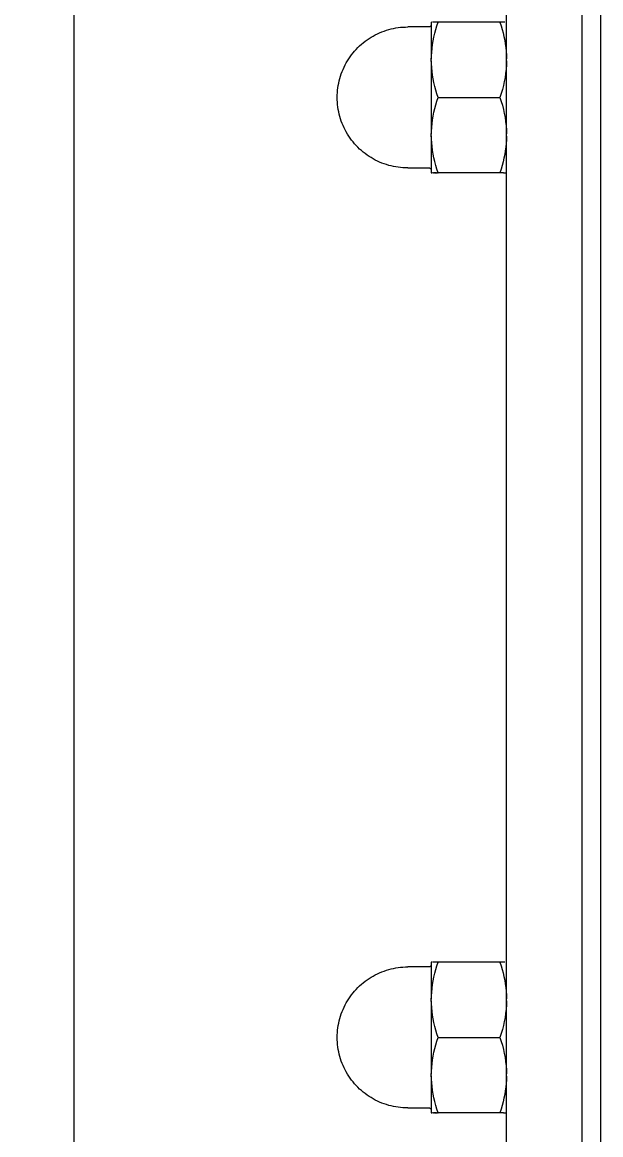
# Model space of a CAD drawing. Header units: millimetres. Extents: x -402 to 3954, y -41 to 3282.
# Drawn here: x -148.8 to -87.4, y 1367.6 to 1485.9 of the extents above; entities that cross this region are included whole.
import ezdxf

# ---------------------------------------------------------------- set-up
doc = ezdxf.new("R2010")
doc.units = ezdxf.units.MM
doc.layers.add('ZANO_R', color=7, linetype='Continuous', lineweight=0)
doc.layers.add('ZANO_W', color=1, linetype='Continuous', lineweight=0)
doc.styles.add('Arial', font='arial.ttf')
doc.styles.get("Standard").update_dxf_attribs({"font": 'ARIALUNI.TTF'})
doc.dimstyles.new('pl i ang', dxfattribs={"dimtxt": 50, "dimasz": 50, "dimexe": 1.25, "dimexo": 0.625, "dimgap": 10, "dimtad": 1, "dimtoh": 1, "dimtxsty": 'Standard', "dimcen": 2.5, "dimclrd": 1, "dimclre": 1, "dimclrt": 1, "dimadec": 0, "dimazin": 0, "dimtfac": 1, "dimtmove": 0, "dimatfit": 3, "dimfxl": 1, "dimarcsym": 1})

# ---------------------------------------------------------------- blocks, each defined once
blk = doc.blocks.new('*D414')
at = {"layer": 'ZANO_W', "color": 1, "lineweight": -2}
for p, q in [((-99.37, 1886.11), (-300.68, 1886.11)), ((-290.68, 1846.11), (-290.68, 1292.92)), ((-143.88, 1252.92), (-300.68, 1252.92))]:
    blk.add_line(p, q, dxfattribs=at)
at = {"layer": 'ZANO_W', "color": 1}
for points in [[(-284.02, 1846.11), (-297.35, 1846.11), (-290.68, 1886.11)], [(-297.35, 1292.92), (-284.02, 1292.92), (-290.68, 1252.92)]]:
    blk.add_solid(points, dxfattribs=at)
at = {"layer": 'ZANO_W', "color": 1, "insert": (-321.12, 1569.52), "char_height": 40, "attachment_point": 5, "rotation": 90, "style": 'Arial'}
blk.add_mtext('633', dxfattribs=at)

msp = doc.modelspace()

# ---------------------------------------------------------------- linework, layer by layer
at = {"layer": 'ZANO_R'}
for p, q in [((-97.37, 1262.91), (-97.37, 1702.91)), ((-89.37, 1702.91), (-89.37, 1262.91)), ((-87.37, 1257.91), (-87.37, 1697.91)), ((-143.37, 1692.91), (-143.37, 1262.91)), ((-109.14, 1485.3), (-108.89, 1485.34)), ((-108.89, 1485.34), (-108.64, 1485.37)), ((-108.64, 1485.37), (-108.38, 1485.39)), ((-108.38, 1485.39), (-108.12, 1485.4)), ((-108.12, 1485.4), (-107.87, 1485.41)), ((-105.62, 1485.41), (-107.87, 1485.41)), ((-105.61, 1485.41), (-105.62, 1485.41)), ((-105.6, 1485.41), (-105.61, 1485.41)), ((-105.59, 1485.41), (-105.6, 1485.41)), ((-105.58, 1485.41), (-105.59, 1485.41)), ((-105.57, 1485.41), (-105.58, 1485.41)), ((-105.58, 1485.41), (-105.58, 1485.41)), ((-105.56, 1485.41), (-105.57, 1485.41)), ((-105.55, 1485.41), (-105.56, 1485.41)), ((-105.54, 1485.42), (-105.55, 1485.41)), ((-105.53, 1485.42), (-105.54, 1485.42)), ((-105.52, 1485.42), (-105.53, 1485.42)), ((-105.51, 1485.43), (-105.52, 1485.43)), ((-105.52, 1485.43), (-105.52, 1485.42)), ((-105.5, 1485.43), (-105.51, 1485.43)), ((-105.49, 1485.44), (-105.5, 1485.43)), ((-105.48, 1485.45), (-105.49, 1485.44)), ((-105.49, 1485.44), (-105.49, 1485.44)), ((-105.47, 1485.45), (-105.48, 1485.45)), ((-105.46, 1485.46), (-105.47, 1485.45)), ((-105.45, 1485.47), (-105.46, 1485.46)), ((-105.46, 1485.46), (-105.46, 1485.46)), ((-105.44, 1485.48), (-105.45, 1485.47)), ((-105.43, 1485.49), (-105.44, 1485.48)), ((-105.44, 1485.48), (-105.44, 1485.48)), ((-105.42, 1485.5), (-105.43, 1485.49)), ((-105.43, 1485.49), (-105.43, 1485.49)), ((-105.41, 1485.52), (-105.42, 1485.51)), ((-105.42, 1485.51), (-105.42, 1485.5)), ((-105.4, 1485.53), (-105.41, 1485.52)), ((-105.41, 1485.52), (-105.41, 1485.52)), ((-105.39, 1485.55), (-105.4, 1485.54)), ((-105.4, 1485.54), (-105.4, 1485.53)), ((-105.38, 1485.57), (-105.39, 1485.56)), ((-105.39, 1485.56), (-105.39, 1485.55)), ((-105.39, 1485.55), (-105.39, 1485.55)), ((-105.37, 1485.6), (-105.38, 1485.59)), ((-105.38, 1485.59), (-105.38, 1485.59)), ((-105.38, 1485.59), (-105.38, 1485.58)), ((-105.38, 1485.58), (-105.38, 1485.57)), ((-105.36, 1485.91), (-105.37, 1485.91)), ((-105.37, 1485.91), (-105.37, 1481.98)), ((-105.37, 1485.64), (-105.37, 1485.63)), ((-105.37, 1485.63), (-105.37, 1485.62)), ((-105.37, 1485.62), (-105.37, 1485.61)), ((-105.37, 1485.61), (-105.37, 1485.6)), ((-105.22, 1485.91), (-105.23, 1485.91)), ((-105.18, 1485.91), (-105.22, 1485.91)), ((-104.95, 1485.91), (-105.18, 1485.91)), ((-104.65, 1485.91), (-104.95, 1485.91)), ((-104.9, 1485.13), (-104.78, 1485.52)), ((-104.78, 1485.52), (-104.65, 1485.91)), ((-98.08, 1485.91), (-104.65, 1485.91)), ((-97.79, 1485.91), (-98.08, 1485.91)), ((-98.08, 1485.91), (-97.96, 1485.53)), ((-97.96, 1485.53), (-97.84, 1485.15)), ((-97.73, 1485.91), (-97.79, 1485.91)), ((-97.72, 1485.91), (-97.73, 1485.91)), ((-97.67, 1485.91), (-97.72, 1485.91)), ((-97.66, 1485.91), (-97.67, 1485.91)), ((-97.61, 1485.91), (-97.66, 1485.91)), ((-97.61, 1485.91), (-97.61, 1485.91)), ((-97.56, 1485.91), (-97.61, 1485.91)), ((-97.56, 1485.91), (-97.56, 1485.91)), ((-97.56, 1485.91), (-97.56, 1485.91)), ((-97.37, 1485.91), (-97.38, 1485.91)), ((-112.19, 1484.03), (-111.98, 1484.18)), ((-111.98, 1484.18), (-111.77, 1484.31)), ((-111.77, 1484.31), (-111.54, 1484.44)), ((-111.54, 1484.44), (-111.32, 1484.56)), ((-111.32, 1484.56), (-111.09, 1484.68)), ((-111.09, 1484.68), (-110.86, 1484.78)), ((-110.86, 1484.78), (-110.62, 1484.88)), ((-110.62, 1484.88), (-110.38, 1484.97)), ((-110.38, 1484.97), (-110.14, 1485.05)), ((-110.14, 1485.05), (-109.89, 1485.13)), ((-109.89, 1485.13), (-109.64, 1485.19)), ((-109.64, 1485.19), (-109.39, 1485.25)), ((-109.39, 1485.25), (-109.14, 1485.3)), ((-105.17, 1483.93), (-105.1, 1484.33)), ((-105.1, 1484.33), (-105, 1484.73)), ((-105, 1484.73), (-104.9, 1485.13)), ((-97.84, 1485.15), (-97.74, 1484.77)), ((-97.74, 1484.77), (-97.65, 1484.38)), ((-97.65, 1484.38), (-97.57, 1483.99)), ((-113.52, 1482.83), (-113.35, 1483.02)), ((-113.35, 1483.02), (-113.17, 1483.21)), ((-113.17, 1483.21), (-112.99, 1483.39)), ((-112.99, 1483.39), (-112.8, 1483.56)), ((-112.8, 1483.56), (-112.6, 1483.72)), ((-112.6, 1483.72), (-112.4, 1483.88)), ((-112.4, 1483.88), (-112.19, 1484.03)), ((-105.33, 1482.72), (-105.29, 1483.13)), ((-105.29, 1483.13), (-105.24, 1483.53)), ((-105.24, 1483.53), (-105.17, 1483.93)), ((-97.57, 1483.99), (-97.51, 1483.6)), ((-97.51, 1483.6), (-97.45, 1483.21)), ((-97.45, 1483.21), (-97.41, 1482.81)), ((-114.41, 1481.58), (-114.28, 1481.8)), ((-114.28, 1481.8), (-114.14, 1482.02)), ((-114.14, 1482.02), (-114, 1482.23)), ((-114, 1482.23), (-113.84, 1482.44)), ((-113.84, 1482.44), (-113.69, 1482.64)), ((-113.69, 1482.64), (-113.52, 1482.83)), ((-105.37, 1481.91), (-105.36, 1482.31)), ((-105.36, 1481.5), (-105.37, 1481.91)), ((-105.37, 1481.81), (-105.37, 1474)), ((-105.36, 1482.31), (-105.33, 1482.72)), ((-97.41, 1482.81), (-97.39, 1482.42)), ((-97.39, 1482.42), (-97.37, 1482.02)), ((-97.37, 1481.79), (-97.39, 1481.35)), ((-114.94, 1480.42), (-114.85, 1480.66)), ((-114.85, 1480.66), (-114.75, 1480.89)), ((-114.75, 1480.89), (-114.64, 1481.13)), ((-114.64, 1481.13), (-114.53, 1481.36)), ((-114.53, 1481.36), (-114.41, 1481.58)), ((-105.33, 1481.09), (-105.36, 1481.5)), ((-105.29, 1480.68), (-105.33, 1481.09)), ((-105.24, 1480.28), (-105.29, 1480.68)), ((-97.42, 1480.91), (-97.47, 1480.47)), ((-97.39, 1481.35), (-97.42, 1480.91)), ((-115.26, 1479.18), (-115.21, 1479.43)), ((-115.21, 1479.43), (-115.16, 1479.68)), ((-115.16, 1479.68), (-115.09, 1479.93)), ((-115.09, 1479.93), (-115.02, 1480.17)), ((-115.02, 1480.17), (-114.94, 1480.42)), ((-105.17, 1479.88), (-105.24, 1480.28)), ((-105.1, 1479.48), (-105.17, 1479.88)), ((-105, 1479.08), (-105.1, 1479.48)), ((-97.62, 1479.6), (-97.71, 1479.17)), ((-97.54, 1480.03), (-97.62, 1479.6)), ((-97.47, 1480.47), (-97.54, 1480.03)), ((-115.36, 1478.16), (-115.35, 1478.42)), ((-115.35, 1478.42), (-115.33, 1478.67)), ((-115.33, 1478.67), (-115.3, 1478.93)), ((-115.3, 1478.93), (-115.26, 1479.18)), ((-104.9, 1478.68), (-105, 1479.08)), ((-104.78, 1478.29), (-104.9, 1478.68)), ((-104.65, 1477.91), (-104.78, 1478.29)), ((-97.94, 1478.32), (-98.08, 1477.91)), ((-97.82, 1478.75), (-97.94, 1478.32)), ((-97.71, 1479.17), (-97.82, 1478.75)), ((-115.37, 1477.91), (-115.36, 1478.16)), ((-115.36, 1477.65), (-115.37, 1477.91)), ((-115.35, 1477.39), (-115.36, 1477.65)), ((-115.33, 1477.14), (-115.35, 1477.39)), ((-115.3, 1476.88), (-115.33, 1477.14)), ((-105, 1476.73), (-104.9, 1477.13)), ((-104.9, 1477.13), (-104.78, 1477.52)), ((-104.78, 1477.52), (-104.65, 1477.91)), ((-104.65, 1477.91), (-98.08, 1477.91)), ((-98.08, 1477.91), (-97.94, 1477.49)), ((-97.94, 1477.49), (-97.82, 1477.07)), ((-97.82, 1477.07), (-97.71, 1476.64)), ((-115.26, 1476.63), (-115.3, 1476.88)), ((-115.21, 1476.38), (-115.26, 1476.63)), ((-115.16, 1476.13), (-115.21, 1476.38)), ((-115.09, 1475.88), (-115.16, 1476.13)), ((-115.02, 1475.64), (-115.09, 1475.88)), ((-105.24, 1475.53), (-105.17, 1475.93)), ((-105.17, 1475.93), (-105.1, 1476.33)), ((-105.1, 1476.33), (-105, 1476.73)), ((-97.71, 1476.64), (-97.62, 1476.21)), ((-97.62, 1476.21), (-97.54, 1475.78)), ((-114.94, 1475.39), (-115.02, 1475.64)), ((-114.85, 1475.15), (-114.94, 1475.39)), ((-114.75, 1474.92), (-114.85, 1475.15)), ((-114.64, 1474.68), (-114.75, 1474.92)), ((-114.53, 1474.45), (-114.64, 1474.68)), ((-105.36, 1474.31), (-105.33, 1474.72)), ((-105.33, 1474.72), (-105.29, 1475.13)), ((-105.29, 1475.13), (-105.24, 1475.53)), ((-97.54, 1475.78), (-97.47, 1475.34)), ((-97.47, 1475.34), (-97.42, 1474.9)), ((-97.42, 1474.9), (-97.39, 1474.46)), ((-114.41, 1474.23), (-114.53, 1474.45)), ((-114.28, 1474.01), (-114.41, 1474.23)), ((-114.14, 1473.79), (-114.28, 1474.01)), ((-114, 1473.58), (-114.14, 1473.79)), ((-113.84, 1473.37), (-114, 1473.58)), ((-105.37, 1473.91), (-105.36, 1474.31)), ((-105.36, 1473.5), (-105.37, 1473.91)), ((-105.37, 1473.83), (-105.37, 1469.9)), ((-105.33, 1473.09), (-105.36, 1473.5)), ((-97.39, 1474.46), (-97.37, 1474.02)), ((-97.37, 1473.79), (-97.39, 1473.4)), ((-113.69, 1473.17), (-113.84, 1473.37)), ((-113.52, 1472.98), (-113.69, 1473.17)), ((-113.35, 1472.79), (-113.52, 1472.98)), ((-113.17, 1472.6), (-113.35, 1472.79)), ((-112.99, 1472.42), (-113.17, 1472.6)), ((-112.8, 1472.25), (-112.99, 1472.42)), ((-105.29, 1472.68), (-105.33, 1473.09)), ((-105.24, 1472.28), (-105.29, 1472.68)), ((-97.45, 1472.6), (-97.51, 1472.21)), ((-97.41, 1473), (-97.45, 1472.6)), ((-97.39, 1473.4), (-97.41, 1473)), ((-112.6, 1472.09), (-112.8, 1472.25)), ((-112.4, 1471.93), (-112.6, 1472.09)), ((-112.19, 1471.78), (-112.4, 1471.93)), ((-111.98, 1471.63), (-112.19, 1471.78)), ((-111.77, 1471.5), (-111.98, 1471.63)), ((-111.54, 1471.37), (-111.77, 1471.5)), ((-111.32, 1471.25), (-111.54, 1471.37)), ((-111.09, 1471.13), (-111.32, 1471.25)), ((-110.86, 1471.03), (-111.09, 1471.13)), ((-105.17, 1471.88), (-105.24, 1472.28)), ((-105.1, 1471.48), (-105.17, 1471.88)), ((-105, 1471.08), (-105.1, 1471.48)), ((-97.65, 1471.43), (-97.74, 1471.04)), ((-97.57, 1471.82), (-97.65, 1471.43)), ((-97.51, 1472.21), (-97.57, 1471.82)), ((-110.62, 1470.93), (-110.86, 1471.03)), ((-110.38, 1470.84), (-110.62, 1470.93)), ((-110.14, 1470.76), (-110.38, 1470.84)), ((-109.89, 1470.68), (-110.14, 1470.76)), ((-109.64, 1470.62), (-109.89, 1470.68)), ((-109.39, 1470.56), (-109.64, 1470.62)), ((-109.14, 1470.51), (-109.39, 1470.56)), ((-108.89, 1470.48), (-109.14, 1470.51)), ((-108.64, 1470.44), (-108.89, 1470.48)), ((-108.38, 1470.42), (-108.64, 1470.44)), ((-108.12, 1470.41), (-108.38, 1470.42)), ((-107.87, 1470.41), (-108.12, 1470.41)), ((-107.87, 1470.41), (-105.62, 1470.41)), ((-105.62, 1470.41), (-105.61, 1470.41)), ((-105.61, 1470.41), (-105.6, 1470.4)), ((-105.6, 1470.4), (-105.59, 1470.4)), ((-105.59, 1470.4), (-105.58, 1470.4)), ((-105.58, 1470.4), (-105.58, 1470.4)), ((-105.58, 1470.4), (-105.57, 1470.4)), ((-105.57, 1470.4), (-105.56, 1470.4)), ((-105.56, 1470.4), (-105.55, 1470.4)), ((-105.55, 1470.4), (-105.54, 1470.39)), ((-105.54, 1470.39), (-105.53, 1470.39)), ((-105.53, 1470.39), (-105.52, 1470.39)), ((-105.52, 1470.39), (-105.52, 1470.38)), ((-105.52, 1470.38), (-105.51, 1470.38)), ((-105.51, 1470.38), (-105.5, 1470.38)), ((-105.5, 1470.38), (-105.49, 1470.37)), ((-105.49, 1470.37), (-105.49, 1470.37)), ((-105.49, 1470.37), (-105.48, 1470.36)), ((-105.48, 1470.36), (-105.47, 1470.36)), ((-105.47, 1470.36), (-105.46, 1470.35)), ((-105.46, 1470.35), (-105.46, 1470.35)), ((-105.46, 1470.35), (-105.45, 1470.34)), ((-105.45, 1470.34), (-105.44, 1470.34)), ((-105.44, 1470.34), (-105.44, 1470.33)), ((-105.44, 1470.33), (-105.43, 1470.32)), ((-105.43, 1470.32), (-105.43, 1470.32)), ((-105.43, 1470.32), (-105.42, 1470.31)), ((-105.42, 1470.31), (-105.42, 1470.3)), ((-105.42, 1470.3), (-105.41, 1470.3)), ((-105.41, 1470.3), (-105.41, 1470.29)), ((-105.41, 1470.29), (-105.4, 1470.28)), ((-105.4, 1470.28), (-105.4, 1470.27)), ((-105.4, 1470.27), (-105.39, 1470.26)), ((-105.39, 1470.26), (-105.39, 1470.26)), ((-105.39, 1470.26), (-105.39, 1470.25)), ((-105.39, 1470.25), (-105.38, 1470.24)), ((-105.38, 1470.24), (-105.38, 1470.23)), ((-105.38, 1470.23), (-105.38, 1470.22)), ((-105.38, 1470.22), (-105.38, 1470.22)), ((-105.38, 1470.22), (-105.37, 1470.21)), ((-105.37, 1470.21), (-105.37, 1470.2)), ((-105.37, 1470.2), (-105.37, 1470.19)), ((-105.37, 1470.19), (-105.37, 1470.18)), ((-105.37, 1470.18), (-105.37, 1470.17)), ((-104.9, 1470.68), (-105, 1471.08)), ((-104.78, 1470.29), (-104.9, 1470.68)), ((-104.65, 1469.9), (-104.78, 1470.29)), ((-97.96, 1470.28), (-98.08, 1469.9)), ((-97.84, 1470.66), (-97.96, 1470.28)), ((-97.74, 1471.04), (-97.84, 1470.66)), ((-105.37, 1469.9), (-105.36, 1469.9)), ((-105.36, 1469.9), (-105.35, 1469.9)), ((-105.34, 1469.9), (-105.33, 1469.9)), ((-105.32, 1469.9), (-105.31, 1469.9)), ((-105.29, 1469.9), (-105.27, 1469.9)), ((-105.26, 1469.9), (-105.23, 1469.9)), ((-105.22, 1469.9), (-105.23, 1469.9)), ((-105.22, 1469.9), (-105.18, 1469.9)), ((-105.17, 1469.9), (-105.18, 1469.9)), ((-105.17, 1469.9), (-105.13, 1469.9)), ((-105.12, 1469.9), (-105.13, 1469.9)), ((-105.12, 1469.9), (-105.09, 1469.9)), ((-105.07, 1469.9), (-105.09, 1469.9)), ((-105.07, 1469.9), (-105.04, 1469.9)), ((-105.01, 1469.9), (-105.04, 1469.9)), ((-105.01, 1469.9), (-104.99, 1469.9)), ((-104.95, 1469.9), (-104.99, 1469.9)), ((-104.95, 1469.9), (-104.94, 1469.9)), ((-104.88, 1469.9), (-104.94, 1469.9)), ((-104.88, 1469.9), (-104.85, 1469.9)), ((-104.81, 1469.9), (-104.85, 1469.9)), ((-104.81, 1469.9), (-104.75, 1469.9)), ((-104.69, 1469.9), (-104.75, 1469.9)), ((-104.69, 1469.9), (-104.65, 1469.9)), ((-98.08, 1469.9), (-104.65, 1469.9)), ((-97.75, 1469.9), (-98.08, 1469.9)), ((-97.75, 1469.9), (-97.73, 1469.9)), ((-97.7, 1469.9), (-97.73, 1469.9)), ((-97.7, 1469.9), (-97.67, 1469.9)), ((-97.65, 1469.9), (-97.67, 1469.9)), ((-97.65, 1469.9), (-97.61, 1469.9)), ((-97.6, 1469.9), (-97.61, 1469.9)), ((-97.6, 1469.9), (-97.56, 1469.9)), ((-97.56, 1469.9), (-97.56, 1469.9)), ((-97.56, 1469.9), (-97.52, 1469.9)), ((-97.51, 1469.9), (-97.52, 1469.9)), ((-97.51, 1469.9), (-97.48, 1469.9)), ((-97.4, 1469.9), (-97.4, 1469.9)), ((-97.39, 1469.9), (-97.38, 1469.9)), ((-97.38, 1469.9), (-97.37, 1469.9)), ((-105.36, 1385.91), (-105.37, 1385.91)), ((-105.37, 1385.91), (-105.37, 1381.98)), ((-105.34, 1385.91), (-105.36, 1385.91)), ((-105.31, 1385.91), (-105.34, 1385.91)), ((-105.22, 1385.91), (-105.23, 1385.91)), ((-105.18, 1385.91), (-105.22, 1385.91)), ((-104.95, 1385.91), (-105.18, 1385.91)), ((-104.65, 1385.91), (-104.95, 1385.91)), ((-104.78, 1385.52), (-104.65, 1385.91)), ((-98.08, 1385.91), (-104.65, 1385.91)), ((-97.79, 1385.91), (-98.08, 1385.91)), ((-98.08, 1385.91), (-97.96, 1385.53)), ((-97.73, 1385.91), (-97.79, 1385.91)), ((-97.72, 1385.91), (-97.73, 1385.91)), ((-97.67, 1385.91), (-97.72, 1385.91)), ((-97.66, 1385.91), (-97.67, 1385.91)), ((-97.61, 1385.91), (-97.66, 1385.91)), ((-97.61, 1385.91), (-97.61, 1385.91)), ((-97.56, 1385.91), (-97.61, 1385.91)), ((-97.56, 1385.91), (-97.56, 1385.91)), ((-97.56, 1385.91), (-97.56, 1385.91)), ((-97.4, 1385.91), (-97.4, 1385.91)), ((-97.38, 1385.91), (-97.39, 1385.91)), ((-97.37, 1385.91), (-97.38, 1385.91)), ((-111.09, 1384.68), (-110.86, 1384.78)), ((-110.86, 1384.78), (-110.62, 1384.88)), ((-110.62, 1384.88), (-110.38, 1384.97)), ((-110.38, 1384.97), (-110.14, 1385.05)), ((-110.14, 1385.05), (-109.89, 1385.13)), ((-109.89, 1385.13), (-109.64, 1385.19)), ((-109.64, 1385.19), (-109.39, 1385.25)), ((-109.39, 1385.25), (-109.14, 1385.3)), ((-109.14, 1385.3), (-108.89, 1385.34)), ((-108.89, 1385.34), (-108.64, 1385.37)), ((-108.64, 1385.37), (-108.38, 1385.39)), ((-108.38, 1385.39), (-108.12, 1385.4)), ((-108.12, 1385.4), (-107.87, 1385.41)), ((-105.62, 1385.41), (-107.87, 1385.41)), ((-105.61, 1385.41), (-105.62, 1385.41)), ((-105.6, 1385.41), (-105.61, 1385.41)), ((-105.59, 1385.41), (-105.6, 1385.41)), ((-105.58, 1385.41), (-105.59, 1385.41)), ((-105.57, 1385.41), (-105.58, 1385.41)), ((-105.58, 1385.41), (-105.58, 1385.41)), ((-105.56, 1385.41), (-105.57, 1385.41)), ((-105.55, 1385.41), (-105.56, 1385.41)), ((-105.54, 1385.42), (-105.55, 1385.41)), ((-105.53, 1385.42), (-105.54, 1385.42)), ((-105.52, 1385.42), (-105.53, 1385.42)), ((-105.51, 1385.43), (-105.52, 1385.43)), ((-105.52, 1385.43), (-105.52, 1385.42)), ((-105.5, 1385.43), (-105.51, 1385.43)), ((-105.49, 1385.44), (-105.5, 1385.43)), ((-105.48, 1385.45), (-105.49, 1385.44)), ((-105.49, 1385.44), (-105.49, 1385.44)), ((-105.47, 1385.45), (-105.48, 1385.45)), ((-105.46, 1385.46), (-105.47, 1385.45)), ((-105.45, 1385.47), (-105.46, 1385.46)), ((-105.46, 1385.46), (-105.46, 1385.46)), ((-105.44, 1385.48), (-105.45, 1385.47)), ((-105.43, 1385.49), (-105.44, 1385.48)), ((-105.44, 1385.48), (-105.44, 1385.48)), ((-105.42, 1385.5), (-105.43, 1385.49)), ((-105.43, 1385.49), (-105.43, 1385.49)), ((-105.41, 1385.52), (-105.42, 1385.51)), ((-105.42, 1385.51), (-105.42, 1385.5)), ((-105.4, 1385.53), (-105.41, 1385.52)), ((-105.41, 1385.52), (-105.41, 1385.52)), ((-105.39, 1385.55), (-105.4, 1385.54)), ((-105.4, 1385.54), (-105.4, 1385.53)), ((-105.38, 1385.57), (-105.39, 1385.56)), ((-105.39, 1385.56), (-105.39, 1385.55)), ((-105.39, 1385.55), (-105.39, 1385.55)), ((-105.37, 1385.6), (-105.38, 1385.59)), ((-105.38, 1385.59), (-105.38, 1385.59)), ((-105.38, 1385.59), (-105.38, 1385.58)), ((-105.38, 1385.58), (-105.38, 1385.57)), ((-105.37, 1385.64), (-105.37, 1385.63)), ((-105.37, 1385.63), (-105.37, 1385.62)), ((-105.37, 1385.62), (-105.37, 1385.61)), ((-105.37, 1385.61), (-105.37, 1385.6)), ((-105.1, 1384.33), (-105, 1384.73)), ((-105, 1384.73), (-104.9, 1385.13)), ((-104.9, 1385.13), (-104.78, 1385.52)), ((-97.96, 1385.53), (-97.84, 1385.15)), ((-97.84, 1385.15), (-97.74, 1384.77)), ((-97.74, 1384.77), (-97.65, 1384.38)), ((-112.99, 1383.39), (-112.8, 1383.56)), ((-112.8, 1383.56), (-112.6, 1383.72)), ((-112.6, 1383.72), (-112.4, 1383.88)), ((-112.4, 1383.88), (-112.19, 1384.03)), ((-112.19, 1384.03), (-111.98, 1384.18)), ((-111.98, 1384.18), (-111.77, 1384.31)), ((-111.77, 1384.31), (-111.54, 1384.44)), ((-111.54, 1384.44), (-111.32, 1384.56)), ((-111.32, 1384.56), (-111.09, 1384.68)), ((-105.29, 1383.13), (-105.24, 1383.53)), ((-105.24, 1383.53), (-105.17, 1383.93)), ((-105.17, 1383.93), (-105.1, 1384.33)), ((-97.65, 1384.38), (-97.57, 1383.99)), ((-97.57, 1383.99), (-97.51, 1383.6)), ((-97.51, 1383.6), (-97.45, 1383.21)), ((-114, 1382.23), (-113.84, 1382.44)), ((-113.84, 1382.44), (-113.69, 1382.64)), ((-113.69, 1382.64), (-113.52, 1382.83)), ((-113.52, 1382.83), (-113.35, 1383.02)), ((-113.35, 1383.02), (-113.17, 1383.21)), ((-113.17, 1383.21), (-112.99, 1383.39)), ((-105.36, 1382.31), (-105.33, 1382.72)), ((-105.33, 1382.72), (-105.29, 1383.13)), ((-97.45, 1383.21), (-97.41, 1382.81)), ((-97.41, 1382.81), (-97.39, 1382.42)), ((-97.39, 1382.42), (-97.37, 1382.02)), ((-114.64, 1381.13), (-114.53, 1381.36)), ((-114.53, 1381.36), (-114.41, 1381.58)), ((-114.41, 1381.58), (-114.28, 1381.8)), ((-114.28, 1381.8), (-114.14, 1382.02)), ((-114.14, 1382.02), (-114, 1382.23)), ((-105.37, 1381.91), (-105.36, 1382.31)), ((-105.36, 1381.5), (-105.37, 1381.91)), ((-105.37, 1381.81), (-105.37, 1374)), ((-105.33, 1381.09), (-105.36, 1381.5)), ((-97.39, 1381.35), (-97.42, 1380.91)), ((-97.37, 1381.79), (-97.39, 1381.35)), ((-115.09, 1379.93), (-115.02, 1380.17)), ((-115.02, 1380.17), (-114.94, 1380.42)), ((-114.94, 1380.42), (-114.85, 1380.66)), ((-114.85, 1380.66), (-114.75, 1380.89)), ((-114.75, 1380.89), (-114.64, 1381.13)), ((-105.29, 1380.68), (-105.33, 1381.09)), ((-105.24, 1380.28), (-105.29, 1380.68)), ((-105.17, 1379.88), (-105.24, 1380.28)), ((-97.54, 1380.03), (-97.62, 1379.6)), ((-97.47, 1380.47), (-97.54, 1380.03)), ((-97.42, 1380.91), (-97.47, 1380.47)), ((-115.33, 1378.67), (-115.3, 1378.93)), ((-115.3, 1378.93), (-115.26, 1379.18)), ((-115.26, 1379.18), (-115.21, 1379.43)), ((-115.21, 1379.43), (-115.16, 1379.68)), ((-115.16, 1379.68), (-115.09, 1379.93)), ((-105.1, 1379.48), (-105.17, 1379.88)), ((-105, 1379.08), (-105.1, 1379.48)), ((-104.9, 1378.68), (-105, 1379.08)), ((-97.71, 1379.17), (-97.82, 1378.75)), ((-97.62, 1379.6), (-97.71, 1379.17)), ((-115.37, 1377.91), (-115.36, 1378.16)), ((-115.36, 1377.65), (-115.37, 1377.91)), ((-115.36, 1378.16), (-115.35, 1378.42)), ((-115.35, 1377.39), (-115.36, 1377.65)), ((-115.35, 1378.42), (-115.33, 1378.67)), ((-104.78, 1378.29), (-104.9, 1378.68)), ((-104.65, 1377.91), (-104.78, 1378.29)), ((-104.78, 1377.52), (-104.65, 1377.91)), ((-104.65, 1377.91), (-98.08, 1377.91)), ((-97.94, 1378.32), (-98.08, 1377.91)), ((-98.08, 1377.91), (-97.94, 1377.49)), ((-97.82, 1378.75), (-97.94, 1378.32)), ((-115.33, 1377.14), (-115.35, 1377.39)), ((-115.3, 1376.88), (-115.33, 1377.14)), ((-115.26, 1376.63), (-115.3, 1376.88)), ((-115.21, 1376.38), (-115.26, 1376.63)), ((-105.1, 1376.33), (-105, 1376.73)), ((-105, 1376.73), (-104.9, 1377.13)), ((-104.9, 1377.13), (-104.78, 1377.52)), ((-97.94, 1377.49), (-97.82, 1377.07)), ((-97.82, 1377.07), (-97.71, 1376.64)), ((-97.71, 1376.64), (-97.62, 1376.21)), ((-115.16, 1376.13), (-115.21, 1376.38)), ((-115.09, 1375.88), (-115.16, 1376.13)), ((-115.02, 1375.64), (-115.09, 1375.88)), ((-114.94, 1375.39), (-115.02, 1375.64)), ((-114.85, 1375.15), (-114.94, 1375.39)), ((-105.29, 1375.13), (-105.24, 1375.53)), ((-105.24, 1375.53), (-105.17, 1375.93)), ((-105.17, 1375.93), (-105.1, 1376.33)), ((-97.62, 1376.21), (-97.54, 1375.78)), ((-97.54, 1375.78), (-97.47, 1375.34)), ((-97.47, 1375.34), (-97.42, 1374.9)), ((-114.75, 1374.92), (-114.85, 1375.15)), ((-114.64, 1374.68), (-114.75, 1374.92)), ((-114.53, 1374.45), (-114.64, 1374.68)), ((-114.41, 1374.23), (-114.53, 1374.45)), ((-114.28, 1374.01), (-114.41, 1374.23)), ((-105.37, 1373.91), (-105.36, 1374.31)), ((-105.36, 1374.31), (-105.33, 1374.72)), ((-105.33, 1374.72), (-105.29, 1375.13)), ((-97.42, 1374.9), (-97.39, 1374.46)), ((-97.39, 1374.46), (-97.37, 1374.02)), ((-114.14, 1373.79), (-114.28, 1374.01)), ((-114, 1373.58), (-114.14, 1373.79)), ((-113.84, 1373.37), (-114, 1373.58)), ((-113.69, 1373.17), (-113.84, 1373.37)), ((-113.52, 1372.98), (-113.69, 1373.17)), ((-113.35, 1372.79), (-113.52, 1372.98)), ((-105.36, 1373.5), (-105.37, 1373.91)), ((-105.37, 1373.83), (-105.37, 1369.9)), ((-105.33, 1373.09), (-105.36, 1373.5)), ((-105.29, 1372.68), (-105.33, 1373.09)), ((-97.41, 1373), (-97.45, 1372.6)), ((-97.39, 1373.4), (-97.41, 1373)), ((-97.37, 1373.79), (-97.39, 1373.4)), ((-113.17, 1372.6), (-113.35, 1372.79)), ((-112.99, 1372.42), (-113.17, 1372.6)), ((-112.8, 1372.25), (-112.99, 1372.42)), ((-112.6, 1372.09), (-112.8, 1372.25)), ((-112.4, 1371.93), (-112.6, 1372.09)), ((-112.19, 1371.78), (-112.4, 1371.93)), ((-111.98, 1371.63), (-112.19, 1371.78)), ((-105.24, 1372.28), (-105.29, 1372.68)), ((-105.17, 1371.88), (-105.24, 1372.28)), ((-105.1, 1371.48), (-105.17, 1371.88)), ((-97.57, 1371.82), (-97.65, 1371.43)), ((-97.51, 1372.21), (-97.57, 1371.82)), ((-97.45, 1372.6), (-97.51, 1372.21)), ((-111.77, 1371.5), (-111.98, 1371.63)), ((-111.54, 1371.37), (-111.77, 1371.5)), ((-111.32, 1371.25), (-111.54, 1371.37)), ((-111.09, 1371.13), (-111.32, 1371.25)), ((-110.86, 1371.03), (-111.09, 1371.13)), ((-110.62, 1370.93), (-110.86, 1371.03)), ((-110.38, 1370.84), (-110.62, 1370.93)), ((-110.14, 1370.76), (-110.38, 1370.84)), ((-109.89, 1370.68), (-110.14, 1370.76)), ((-109.64, 1370.62), (-109.89, 1370.68)), ((-109.39, 1370.56), (-109.64, 1370.62)), ((-109.14, 1370.51), (-109.39, 1370.56)), ((-108.89, 1370.48), (-109.14, 1370.51)), ((-105, 1371.08), (-105.1, 1371.48)), ((-104.9, 1370.68), (-105, 1371.08)), ((-104.78, 1370.29), (-104.9, 1370.68)), ((-97.84, 1370.66), (-97.96, 1370.28)), ((-97.74, 1371.04), (-97.84, 1370.66)), ((-97.65, 1371.43), (-97.74, 1371.04)), ((-108.64, 1370.44), (-108.89, 1370.48)), ((-108.38, 1370.42), (-108.64, 1370.44)), ((-108.12, 1370.41), (-108.38, 1370.42)), ((-107.87, 1370.41), (-108.12, 1370.41)), ((-107.87, 1370.41), (-105.62, 1370.41)), ((-105.62, 1370.41), (-105.61, 1370.41)), ((-105.61, 1370.41), (-105.6, 1370.4)), ((-105.6, 1370.4), (-105.59, 1370.4)), ((-105.59, 1370.4), (-105.58, 1370.4)), ((-105.58, 1370.4), (-105.58, 1370.4)), ((-105.58, 1370.4), (-105.57, 1370.4)), ((-105.57, 1370.4), (-105.56, 1370.4)), ((-105.56, 1370.4), (-105.55, 1370.4)), ((-105.55, 1370.4), (-105.54, 1370.39)), ((-105.54, 1370.39), (-105.53, 1370.39)), ((-105.53, 1370.39), (-105.52, 1370.39)), ((-105.52, 1370.39), (-105.52, 1370.38)), ((-105.52, 1370.38), (-105.51, 1370.38)), ((-105.51, 1370.38), (-105.5, 1370.38)), ((-105.5, 1370.38), (-105.49, 1370.37)), ((-105.49, 1370.37), (-105.49, 1370.37)), ((-105.49, 1370.37), (-105.48, 1370.36)), ((-105.48, 1370.36), (-105.47, 1370.36)), ((-105.47, 1370.36), (-105.46, 1370.35)), ((-105.46, 1370.35), (-105.46, 1370.35)), ((-105.46, 1370.35), (-105.45, 1370.34)), ((-105.45, 1370.34), (-105.44, 1370.34)), ((-105.44, 1370.34), (-105.44, 1370.33)), ((-105.44, 1370.33), (-105.43, 1370.32)), ((-105.43, 1370.32), (-105.43, 1370.32)), ((-105.43, 1370.32), (-105.42, 1370.31)), ((-105.42, 1370.31), (-105.42, 1370.3)), ((-105.42, 1370.3), (-105.41, 1370.3)), ((-105.41, 1370.3), (-105.41, 1370.29)), ((-105.41, 1370.29), (-105.4, 1370.28)), ((-105.4, 1370.28), (-105.4, 1370.27)), ((-105.4, 1370.27), (-105.39, 1370.26)), ((-105.39, 1370.26), (-105.39, 1370.26)), ((-105.39, 1370.26), (-105.39, 1370.25)), ((-105.39, 1370.25), (-105.38, 1370.24)), ((-105.38, 1370.24), (-105.38, 1370.23)), ((-105.38, 1370.23), (-105.38, 1370.22)), ((-105.38, 1370.22), (-105.38, 1370.22)), ((-105.38, 1370.22), (-105.37, 1370.21)), ((-105.37, 1370.21), (-105.37, 1370.2)), ((-105.37, 1370.2), (-105.37, 1370.19)), ((-105.37, 1370.19), (-105.37, 1370.18)), ((-105.37, 1370.18), (-105.37, 1370.17)), ((-105.37, 1369.9), (-105.36, 1369.9)), ((-105.36, 1369.9), (-105.35, 1369.9)), ((-105.34, 1369.9), (-105.33, 1369.9)), ((-105.32, 1369.9), (-105.31, 1369.9)), ((-105.29, 1369.9), (-105.27, 1369.9)), ((-105.26, 1369.9), (-105.23, 1369.9)), ((-105.22, 1369.9), (-105.23, 1369.9)), ((-105.22, 1369.9), (-105.18, 1369.9)), ((-105.17, 1369.9), (-105.18, 1369.9)), ((-105.17, 1369.9), (-105.13, 1369.9)), ((-105.12, 1369.9), (-105.13, 1369.9)), ((-105.12, 1369.9), (-105.09, 1369.9)), ((-105.07, 1369.9), (-105.09, 1369.9)), ((-105.07, 1369.9), (-105.04, 1369.9)), ((-105.01, 1369.9), (-105.04, 1369.9)), ((-105.01, 1369.9), (-104.99, 1369.9)), ((-104.95, 1369.9), (-104.99, 1369.9)), ((-104.95, 1369.9), (-104.94, 1369.9)), ((-104.88, 1369.9), (-104.94, 1369.9)), ((-104.88, 1369.9), (-104.85, 1369.9)), ((-104.81, 1369.9), (-104.85, 1369.9)), ((-104.81, 1369.9), (-104.75, 1369.9)), ((-104.65, 1369.9), (-104.78, 1370.29)), ((-104.69, 1369.9), (-104.75, 1369.9)), ((-104.69, 1369.9), (-104.65, 1369.9)), ((-98.08, 1369.9), (-104.65, 1369.9)), ((-97.96, 1370.28), (-98.08, 1369.9)), ((-97.75, 1369.9), (-98.08, 1369.9)), ((-97.75, 1369.9), (-97.73, 1369.9)), ((-97.7, 1369.9), (-97.73, 1369.9)), ((-97.7, 1369.9), (-97.67, 1369.9)), ((-97.65, 1369.9), (-97.67, 1369.9)), ((-97.65, 1369.9), (-97.61, 1369.9)), ((-97.6, 1369.9), (-97.61, 1369.9)), ((-97.6, 1369.9), (-97.56, 1369.9)), ((-97.56, 1369.9), (-97.56, 1369.9)), ((-97.56, 1369.9), (-97.52, 1369.9)), ((-97.51, 1369.9), (-97.52, 1369.9)), ((-97.51, 1369.9), (-97.48, 1369.9)), ((-97.4, 1369.9), (-97.4, 1369.9)), ((-97.39, 1369.9), (-97.38, 1369.9)), ((-97.38, 1369.9), (-97.37, 1369.9))]:
    msp.add_line(p, q, dxfattribs=at)

# ---------------------------------------------------------------- dimensions: what is measured, and where the dimension line sits
at = {"layer": 'ZANO_W'}
dim = msp.add_linear_dim(base=(-290.68, 1252.92), p1=(-89.37, 1886.11), p2=(-133.88, 1252.92), angle=90, dimstyle='pl i ang', override={"dimtxt": 40, "dimasz": 40, "dimexe": 10, "dimexo": 10, "dimtoh": 0, "dimdec": 0, "dimtxsty": 'Arial', "dimtdec": 0, "dimtmove": 1}, dxfattribs=at)
dim.commit()
dim.dimension.update_dxf_attribs({"geometry": '*D414', "text_midpoint": (-321.12, 1569.52)})

doc.saveas('drawing.dxf')
